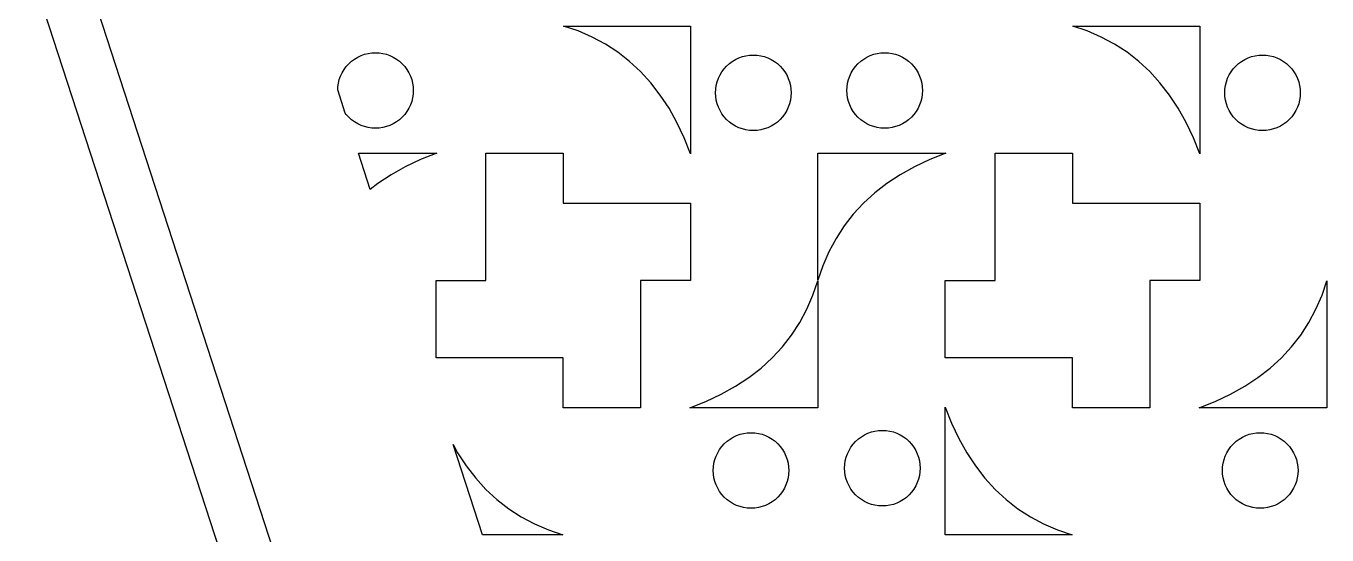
# Model space of a CAD drawing. Header units: metres. Extents: x 20 to 1108, y 20 to 485.
# Drawn here: x 346 to 422.6, y 399.7 to 429.7 of the extents above; entities that cross this region are included whole.
import ezdxf

# ---------------------------------------------------------------- set-up
doc = ezdxf.new("R2010")
doc.units = ezdxf.units.M

msp = doc.modelspace()

# ---------------------------------------------------------------- linework, layer by layer
for p, q in [((404.463, 253.826), (329.463, 484.652)), ((332.617, 484.652), (407.617, 253.826)), ((378.49, 429.359), (377.635, 429.65)), ((377.635, 429.65), (385.115, 429.65)), ((379.316, 429), (378.49, 429.359)), ((385.115, 429.65), (385.115, 422.11)), ((408.489, 429.359), (407.635, 429.65)), ((407.635, 429.65), (415.115, 429.65)), ((409.316, 429), (408.489, 429.359)), ((415.115, 429.65), (415.115, 422.11)), ((380.097, 428.583), (379.316, 429)), ((380.833, 428.104), (380.097, 428.583)), ((410.097, 428.583), (409.316, 429)), ((410.833, 428.104), (410.097, 428.583)), ((365.317, 427.704), (365.504, 427.817)), ((365.504, 427.817), (365.702, 427.909)), ((365.702, 427.909), (365.908, 427.984)), ((365.908, 427.984), (366.12, 428.036)), ((366.12, 428.036), (366.336, 428.069)), ((366.336, 428.069), (366.555, 428.079)), ((366.555, 428.079), (366.773, 428.069)), ((366.773, 428.069), (366.99, 428.036)), ((366.99, 428.036), (367.201, 427.984)), ((367.201, 427.984), (367.407, 427.909)), ((367.407, 427.909), (367.605, 427.817)), ((367.605, 427.817), (367.792, 427.704)), ((381.526, 427.565), (380.833, 428.104)), ((387.767, 427.68), (387.965, 427.774)), ((387.965, 427.774), (388.17, 427.847)), ((388.17, 427.847), (388.383, 427.901)), ((388.383, 427.901), (388.599, 427.932)), ((388.599, 427.932), (388.817, 427.943)), ((388.817, 427.943), (389.035, 427.932)), ((389.035, 427.932), (389.252, 427.901)), ((389.252, 427.901), (389.463, 427.847)), ((389.463, 427.847), (389.669, 427.774)), ((389.669, 427.774), (389.867, 427.68)), ((395.317, 427.704), (395.504, 427.817)), ((395.504, 427.817), (395.702, 427.909)), ((395.702, 427.909), (395.908, 427.984)), ((395.908, 427.984), (396.12, 428.036)), ((396.12, 428.036), (396.336, 428.069)), ((396.336, 428.069), (396.555, 428.079)), ((396.555, 428.079), (396.773, 428.069)), ((396.773, 428.069), (396.99, 428.036)), ((396.99, 428.036), (397.201, 427.984)), ((397.201, 427.984), (397.407, 427.909)), ((397.407, 427.909), (397.605, 427.817)), ((397.605, 427.817), (397.792, 427.704)), ((411.526, 427.565), (410.833, 428.104)), ((417.767, 427.68), (417.965, 427.774)), ((417.965, 427.774), (418.17, 427.847)), ((418.17, 427.847), (418.383, 427.901)), ((418.383, 427.901), (418.599, 427.932)), ((418.599, 427.932), (418.817, 427.943)), ((418.817, 427.943), (419.035, 427.932)), ((419.035, 427.932), (419.252, 427.901)), ((419.252, 427.901), (419.463, 427.847)), ((419.463, 427.847), (419.669, 427.774)), ((419.669, 427.774), (419.867, 427.68)), ((364.59, 426.902), (364.702, 427.089)), ((364.702, 427.089), (364.832, 427.266)), ((364.832, 427.266), (364.98, 427.427)), ((364.98, 427.427), (365.142, 427.573)), ((365.142, 427.573), (365.317, 427.704)), ((367.792, 427.704), (367.968, 427.573)), ((367.968, 427.573), (368.13, 427.427)), ((368.13, 427.427), (368.277, 427.266)), ((368.277, 427.266), (368.407, 427.089)), ((368.407, 427.089), (368.519, 426.902)), ((382.173, 426.964), (381.526, 427.565)), ((382.776, 426.305), (382.173, 426.964)), ((386.853, 426.766), (386.965, 426.953)), ((386.965, 426.953), (387.095, 427.128)), ((387.095, 427.128), (387.242, 427.291)), ((387.242, 427.291), (387.404, 427.438)), ((387.404, 427.438), (387.578, 427.568)), ((387.578, 427.568), (387.767, 427.68)), ((389.867, 427.68), (390.054, 427.568)), ((390.054, 427.568), (390.231, 427.438)), ((390.231, 427.438), (390.392, 427.29)), ((390.392, 427.29), (390.538, 427.128)), ((390.538, 427.128), (390.669, 426.952)), ((390.669, 426.952), (390.782, 426.766)), ((394.59, 426.902), (394.702, 427.089)), ((394.702, 427.089), (394.832, 427.266)), ((394.832, 427.266), (394.98, 427.427)), ((394.98, 427.427), (395.142, 427.573)), ((395.142, 427.573), (395.317, 427.704)), ((397.792, 427.704), (397.968, 427.573)), ((397.968, 427.573), (398.13, 427.427)), ((398.13, 427.427), (398.277, 427.266)), ((398.277, 427.266), (398.407, 427.089)), ((398.407, 427.089), (398.519, 426.902)), ((412.173, 426.964), (411.526, 427.565)), ((412.776, 426.305), (412.173, 426.964)), ((416.853, 426.766), (416.965, 426.953)), ((416.965, 426.953), (417.095, 427.128)), ((417.095, 427.128), (417.242, 427.291)), ((417.242, 427.291), (417.404, 427.438)), ((417.404, 427.438), (417.578, 427.568)), ((417.578, 427.568), (417.767, 427.68)), ((419.867, 427.68), (420.054, 427.568)), ((420.054, 427.568), (420.231, 427.438)), ((420.231, 427.438), (420.392, 427.29)), ((420.392, 427.29), (420.538, 427.128)), ((420.538, 427.128), (420.669, 426.952)), ((420.669, 426.952), (420.782, 426.766)), ((364.338, 426.07), (364.37, 426.287)), ((364.37, 426.287), (364.423, 426.498)), ((364.423, 426.498), (364.496, 426.704)), ((364.496, 426.704), (364.59, 426.902)), ((368.519, 426.902), (368.613, 426.704)), ((368.613, 426.704), (368.687, 426.498)), ((368.687, 426.498), (368.74, 426.286)), ((368.74, 426.286), (368.772, 426.07)), ((383.334, 425.584), (382.776, 426.305)), ((386.632, 426.151), (386.685, 426.362)), ((386.685, 426.362), (386.759, 426.569)), ((386.759, 426.569), (386.853, 426.766)), ((390.782, 426.766), (390.874, 426.568)), ((390.874, 426.568), (390.949, 426.362)), ((390.949, 426.362), (391.001, 426.15)), ((394.338, 426.07), (394.37, 426.287)), ((394.37, 426.287), (394.423, 426.498)), ((394.423, 426.498), (394.496, 426.704)), ((394.496, 426.704), (394.59, 426.902)), ((398.519, 426.902), (398.613, 426.704)), ((398.613, 426.704), (398.687, 426.498)), ((398.687, 426.498), (398.74, 426.286)), ((398.74, 426.286), (398.772, 426.07)), ((413.334, 425.584), (412.776, 426.305)), ((416.632, 426.151), (416.685, 426.362)), ((416.685, 426.362), (416.759, 426.569)), ((416.759, 426.569), (416.853, 426.766)), ((420.782, 426.766), (420.874, 426.568)), ((420.874, 426.568), (420.949, 426.362)), ((420.949, 426.362), (421.001, 426.15)), ((364.329, 425.887), (364.338, 426.07)), ((364.774, 424.518), (364.329, 425.887)), ((368.771, 425.633), (368.74, 425.417)), ((368.782, 425.852), (368.771, 425.633)), ((368.772, 426.07), (368.782, 425.852)), ((383.848, 424.802), (383.334, 425.584)), ((386.59, 425.715), (386.6, 425.934)), ((386.6, 425.497), (386.59, 425.715)), ((386.6, 425.934), (386.632, 426.151)), ((386.632, 425.281), (386.6, 425.497)), ((391.001, 426.15), (391.034, 425.934)), ((391.034, 425.497), (391.001, 425.28)), ((391.034, 425.934), (391.044, 425.715)), ((391.044, 425.715), (391.034, 425.497)), ((394.327, 425.852), (394.338, 426.07)), ((394.338, 425.634), (394.327, 425.852)), ((394.369, 425.418), (394.338, 425.634)), ((394.423, 425.205), (394.369, 425.418)), ((398.771, 425.633), (398.74, 425.417)), ((398.782, 425.852), (398.771, 425.633)), ((398.772, 426.07), (398.782, 425.852)), ((413.848, 424.802), (413.334, 425.584)), ((416.59, 425.715), (416.6, 425.934)), ((416.6, 425.497), (416.59, 425.715)), ((416.6, 425.934), (416.632, 426.151)), ((416.632, 425.281), (416.6, 425.497)), ((421.001, 426.15), (421.034, 425.934)), ((421.034, 425.497), (421.001, 425.28)), ((421.034, 425.934), (421.044, 425.715)), ((421.044, 425.715), (421.034, 425.497)), ((368.519, 424.802), (368.407, 424.614)), ((368.613, 425), (368.519, 424.802)), ((368.687, 425.205), (368.613, 425)), ((368.74, 425.417), (368.687, 425.205)), ((384.317, 423.96), (383.848, 424.802)), ((386.685, 425.069), (386.632, 425.281)), ((386.759, 424.863), (386.685, 425.069)), ((386.853, 424.665), (386.759, 424.863)), ((386.964, 424.478), (386.853, 424.665)), ((390.782, 424.665), (390.669, 424.478)), ((390.874, 424.863), (390.782, 424.665)), ((390.949, 425.069), (390.874, 424.863)), ((391.001, 425.28), (390.949, 425.069)), ((394.496, 425), (394.423, 425.205)), ((394.59, 424.802), (394.496, 425)), ((394.702, 424.614), (394.59, 424.802)), ((398.519, 424.802), (398.407, 424.614)), ((398.613, 425), (398.519, 424.802)), ((398.687, 425.205), (398.613, 425)), ((398.74, 425.417), (398.687, 425.205)), ((414.317, 423.96), (413.848, 424.802)), ((416.685, 425.069), (416.632, 425.281)), ((416.759, 424.863), (416.685, 425.069)), ((416.853, 424.665), (416.759, 424.863)), ((416.964, 424.478), (416.853, 424.665)), ((420.782, 424.665), (420.669, 424.478)), ((420.874, 424.863), (420.782, 424.665)), ((420.949, 425.069), (420.874, 424.863)), ((421.001, 425.28), (420.949, 425.069)), ((364.832, 424.439), (364.774, 424.518)), ((364.979, 424.277), (364.832, 424.439)), ((365.142, 424.13), (364.979, 424.277)), ((365.317, 424), (365.142, 424.13)), ((365.504, 423.888), (365.317, 424)), ((365.702, 423.794), (365.504, 423.888)), ((367.605, 423.888), (367.407, 423.794)), ((367.792, 424), (367.605, 423.888)), ((367.968, 424.13), (367.792, 424)), ((368.13, 424.277), (367.968, 424.13)), ((368.277, 424.439), (368.13, 424.277)), ((368.407, 424.614), (368.277, 424.439)), ((384.741, 423.058), (384.317, 423.96)), ((387.095, 424.302), (386.964, 424.478)), ((387.242, 424.141), (387.095, 424.302)), ((387.404, 423.993), (387.242, 424.141)), ((387.578, 423.863), (387.404, 423.993)), ((390.231, 423.993), (390.054, 423.863)), ((390.392, 424.141), (390.231, 423.993)), ((390.538, 424.302), (390.392, 424.141)), ((390.669, 424.478), (390.538, 424.302)), ((394.832, 424.439), (394.702, 424.614)), ((394.979, 424.277), (394.832, 424.439)), ((395.142, 424.13), (394.979, 424.277)), ((395.317, 424), (395.142, 424.13)), ((395.504, 423.888), (395.317, 424)), ((395.702, 423.794), (395.504, 423.888)), ((397.605, 423.888), (397.407, 423.794)), ((397.792, 424), (397.605, 423.888)), ((397.968, 424.13), (397.792, 424)), ((398.13, 424.277), (397.968, 424.13)), ((398.277, 424.439), (398.13, 424.277)), ((398.407, 424.614), (398.277, 424.439)), ((414.741, 423.058), (414.317, 423.96)), ((417.095, 424.302), (416.964, 424.478)), ((417.242, 424.141), (417.095, 424.302)), ((417.404, 423.993), (417.242, 424.141)), ((417.578, 423.863), (417.404, 423.993)), ((420.231, 423.993), (420.054, 423.863)), ((420.392, 424.141), (420.231, 423.993)), ((420.538, 424.302), (420.392, 424.141)), ((420.669, 424.478), (420.538, 424.302)), ((365.908, 423.72), (365.702, 423.794)), ((366.119, 423.667), (365.908, 423.72)), ((366.336, 423.635), (366.119, 423.667)), ((366.555, 423.625), (366.336, 423.635)), ((366.773, 423.635), (366.555, 423.625)), ((366.989, 423.667), (366.773, 423.635)), ((367.201, 423.72), (366.989, 423.667)), ((367.407, 423.794), (367.201, 423.72)), ((387.767, 423.751), (387.578, 423.863)), ((387.965, 423.657), (387.767, 423.751)), ((388.17, 423.583), (387.965, 423.657)), ((388.382, 423.53), (388.17, 423.583)), ((388.598, 423.499), (388.382, 423.53)), ((388.817, 423.488), (388.598, 423.499)), ((389.035, 423.498), (388.817, 423.488)), ((389.251, 423.53), (389.035, 423.498)), ((389.463, 423.583), (389.251, 423.53)), ((389.669, 423.657), (389.463, 423.583)), ((389.867, 423.751), (389.669, 423.657)), ((390.054, 423.863), (389.867, 423.751)), ((395.908, 423.72), (395.702, 423.794)), ((396.119, 423.667), (395.908, 423.72)), ((396.336, 423.635), (396.119, 423.667)), ((396.555, 423.625), (396.336, 423.635)), ((396.773, 423.635), (396.555, 423.625)), ((396.989, 423.667), (396.773, 423.635)), ((397.201, 423.72), (396.989, 423.667)), ((397.407, 423.794), (397.201, 423.72)), ((417.767, 423.751), (417.578, 423.863)), ((417.965, 423.657), (417.767, 423.751)), ((418.17, 423.583), (417.965, 423.657)), ((418.382, 423.53), (418.17, 423.583)), ((418.598, 423.499), (418.382, 423.53)), ((418.817, 423.488), (418.598, 423.499)), ((419.035, 423.498), (418.817, 423.488)), ((419.251, 423.53), (419.035, 423.498)), ((419.463, 423.583), (419.251, 423.53)), ((419.669, 423.657), (419.463, 423.583)), ((419.867, 423.751), (419.669, 423.657)), ((420.054, 423.863), (419.867, 423.751)), ((385.115, 422.11), (384.741, 423.058)), ((415.115, 422.11), (414.741, 423.058)), ((365.543, 422.15), (370.16, 422.15)), ((366.236, 420.02), (365.543, 422.15)), ((369.212, 421.776), (368.31, 421.352)), ((370.16, 422.15), (369.212, 421.776)), ((373.061, 414.65), (373.061, 422.15)), ((373.061, 422.15), (377.615, 422.15)), ((377.615, 422.15), (377.615, 419.209)), ((392.62, 422.15), (400.16, 422.15)), ((392.62, 414.67), (392.62, 422.15)), ((399.212, 421.776), (398.31, 421.352)), ((400.16, 422.15), (399.212, 421.776)), ((403.061, 414.65), (403.061, 422.15)), ((403.061, 422.15), (407.615, 422.15)), ((407.615, 422.15), (407.615, 419.209)), ((367.468, 420.883), (366.686, 420.369)), ((368.31, 421.352), (367.468, 420.883)), ((397.468, 420.883), (396.686, 420.369)), ((398.31, 421.352), (397.468, 420.883)), ((366.686, 420.369), (366.236, 420.02)), ((396.686, 420.369), (395.965, 419.811)), ((395.965, 419.811), (395.306, 419.208)), ((377.615, 419.209), (385.115, 419.209)), ((385.115, 419.209), (385.115, 414.655)), ((394.705, 418.561), (394.166, 417.868)), ((395.306, 419.208), (394.705, 418.561)), ((407.615, 419.209), (415.115, 419.209)), ((415.115, 419.209), (415.115, 414.655)), ((394.166, 417.868), (393.687, 417.132)), ((393.687, 417.132), (393.27, 416.351)), ((393.27, 416.351), (392.911, 415.525)), ((392.911, 415.525), (392.62, 414.67)), ((370.12, 410.096), (370.12, 414.65)), ((370.12, 414.65), (373.061, 414.65)), ((385.115, 414.655), (382.174, 414.655)), ((382.174, 414.655), (382.174, 407.155)), ((392.324, 413.78), (392.615, 414.635)), ((392.615, 414.635), (392.615, 407.155)), ((400.12, 410.096), (400.12, 414.65)), ((400.12, 414.65), (403.061, 414.65)), ((415.115, 414.655), (412.174, 414.655)), ((412.174, 414.655), (412.174, 407.155)), ((422.324, 413.78), (422.615, 414.635)), ((422.615, 414.635), (422.615, 407.155)), ((391.965, 412.954), (392.324, 413.78)), ((421.965, 412.954), (422.324, 413.78)), ((391.548, 412.173), (391.965, 412.954)), ((421.548, 412.173), (421.965, 412.954)), ((391.069, 411.437), (391.548, 412.173)), ((421.069, 411.437), (421.548, 412.173)), ((390.53, 410.744), (391.069, 411.437)), ((420.53, 410.744), (421.069, 411.437)), ((377.62, 410.096), (370.12, 410.096)), ((377.62, 407.155), (377.62, 410.096)), ((389.27, 409.494), (389.929, 410.097)), ((389.929, 410.097), (390.53, 410.744)), ((407.62, 410.096), (400.12, 410.096)), ((407.62, 407.155), (407.62, 410.096)), ((419.27, 409.494), (419.929, 410.097)), ((419.929, 410.097), (420.53, 410.744)), ((388.549, 408.936), (389.27, 409.494)), ((418.549, 408.936), (419.27, 409.494)), ((387.767, 408.422), (388.549, 408.936)), ((417.767, 408.422), (418.549, 408.936)), ((386.023, 407.529), (386.925, 407.953)), ((386.925, 407.953), (387.767, 408.422)), ((416.023, 407.529), (416.925, 407.953)), ((416.925, 407.953), (417.767, 408.422)), ((382.174, 407.155), (377.62, 407.155)), ((385.075, 407.155), (386.023, 407.529)), ((392.615, 407.155), (385.075, 407.155)), ((400.12, 399.655), (400.12, 407.195)), ((400.12, 407.195), (400.494, 406.247)), ((412.174, 407.155), (407.62, 407.155)), ((415.075, 407.155), (416.023, 407.529)), ((422.615, 407.155), (415.075, 407.155)), ((387.63, 405.417), (387.828, 405.511)), ((387.828, 405.511), (388.034, 405.585)), ((388.034, 405.585), (388.246, 405.638)), ((388.246, 405.638), (388.462, 405.67)), ((388.462, 405.67), (388.68, 405.68)), ((388.68, 405.68), (388.899, 405.67)), ((388.899, 405.67), (389.116, 405.638)), ((389.116, 405.638), (389.327, 405.585)), ((389.327, 405.585), (389.533, 405.511)), ((389.533, 405.511), (389.731, 405.417)), ((395.181, 405.442), (395.368, 405.554)), ((395.368, 405.554), (395.566, 405.648)), ((395.566, 405.648), (395.772, 405.722)), ((395.772, 405.722), (395.984, 405.775)), ((395.984, 405.775), (396.2, 405.807)), ((396.2, 405.807), (396.418, 405.817)), ((396.418, 405.817), (396.637, 405.806)), ((396.637, 405.806), (396.853, 405.775)), ((396.853, 405.775), (397.065, 405.722)), ((397.065, 405.722), (397.27, 405.648)), ((397.27, 405.648), (397.468, 405.554)), ((397.468, 405.554), (397.657, 405.442)), ((400.494, 406.247), (400.918, 405.345)), ((417.63, 405.417), (417.828, 405.511)), ((417.828, 405.511), (418.034, 405.585)), ((418.034, 405.585), (418.246, 405.638)), ((418.246, 405.638), (418.462, 405.67)), ((418.462, 405.67), (418.68, 405.68)), ((418.68, 405.68), (418.899, 405.67)), ((418.899, 405.67), (419.116, 405.638)), ((419.116, 405.638), (419.327, 405.585)), ((419.327, 405.585), (419.533, 405.511)), ((419.533, 405.511), (419.731, 405.417)), ((372.852, 399.655), (371.123, 404.978)), ((371.123, 404.978), (371.387, 404.503)), ((386.828, 404.692), (386.958, 404.866)), ((386.958, 404.866), (387.106, 405.028)), ((387.106, 405.028), (387.267, 405.175)), ((387.267, 405.175), (387.443, 405.305)), ((387.443, 405.305), (387.63, 405.417)), ((389.731, 405.417), (389.918, 405.305)), ((389.918, 405.305), (390.093, 405.175)), ((390.093, 405.175), (390.256, 405.028)), ((390.256, 405.028), (390.403, 404.866)), ((390.403, 404.866), (390.533, 404.691)), ((394.453, 404.64), (394.566, 404.827)), ((394.566, 404.827), (394.697, 405.003)), ((394.697, 405.003), (394.843, 405.165)), ((394.843, 405.165), (395.004, 405.312)), ((395.004, 405.312), (395.181, 405.442)), ((397.657, 405.442), (397.831, 405.312)), ((397.831, 405.312), (397.993, 405.164)), ((397.993, 405.164), (398.14, 405.003)), ((398.14, 405.003), (398.271, 404.827)), ((398.271, 404.827), (398.382, 404.64)), ((400.918, 405.345), (401.387, 404.503)), ((416.828, 404.692), (416.958, 404.866)), ((416.958, 404.866), (417.106, 405.028)), ((417.106, 405.028), (417.267, 405.175)), ((417.267, 405.175), (417.443, 405.305)), ((417.443, 405.305), (417.63, 405.417)), ((419.731, 405.417), (419.918, 405.305)), ((419.918, 405.305), (420.093, 405.175)), ((420.093, 405.175), (420.256, 405.028)), ((420.256, 405.028), (420.403, 404.866)), ((420.403, 404.866), (420.533, 404.691)), ((371.387, 404.503), (371.901, 403.721)), ((386.495, 403.888), (386.548, 404.1)), ((386.548, 404.1), (386.622, 404.306)), ((386.622, 404.306), (386.716, 404.503)), ((386.716, 404.503), (386.828, 404.692)), ((390.533, 404.691), (390.645, 404.503)), ((390.645, 404.503), (390.739, 404.305)), ((390.739, 404.305), (390.812, 404.1)), ((390.812, 404.1), (390.866, 403.887)), ((394.201, 403.808), (394.234, 404.025)), ((394.234, 404.025), (394.286, 404.236)), ((394.286, 404.236), (394.361, 404.443)), ((394.361, 404.443), (394.453, 404.64)), ((398.382, 404.64), (398.476, 404.442)), ((398.476, 404.442), (398.55, 404.236)), ((398.55, 404.236), (398.603, 404.024)), ((398.603, 404.024), (398.635, 403.808)), ((401.387, 404.503), (401.901, 403.721)), ((416.495, 403.888), (416.548, 404.1)), ((416.548, 404.1), (416.622, 404.306)), ((416.622, 404.306), (416.716, 404.503)), ((416.716, 404.503), (416.828, 404.692)), ((420.533, 404.691), (420.645, 404.503)), ((420.645, 404.503), (420.739, 404.305)), ((420.739, 404.305), (420.812, 404.1)), ((420.812, 404.1), (420.866, 403.887)), ((371.901, 403.721), (372.459, 403)), ((386.453, 403.453), (386.464, 403.672)), ((386.463, 403.235), (386.453, 403.453)), ((386.495, 403.019), (386.463, 403.235)), ((386.464, 403.672), (386.495, 403.888)), ((390.866, 403.887), (390.897, 403.671)), ((390.897, 403.235), (390.866, 403.018)), ((390.897, 403.671), (390.908, 403.453)), ((390.908, 403.453), (390.897, 403.235)), ((394.191, 403.59), (394.201, 403.808)), ((394.201, 403.371), (394.191, 403.59)), ((394.234, 403.155), (394.201, 403.371)), ((398.635, 403.371), (398.603, 403.154)), ((398.635, 403.808), (398.645, 403.59)), ((398.645, 403.59), (398.635, 403.371)), ((401.901, 403.721), (402.459, 403)), ((416.453, 403.453), (416.464, 403.672)), ((416.463, 403.235), (416.453, 403.453)), ((416.495, 403.019), (416.463, 403.235)), ((416.464, 403.672), (416.495, 403.888)), ((420.866, 403.887), (420.897, 403.671)), ((420.897, 403.235), (420.866, 403.018)), ((420.897, 403.671), (420.908, 403.453)), ((420.908, 403.453), (420.897, 403.235)), ((372.459, 403), (373.062, 402.341)), ((386.548, 402.807), (386.495, 403.019)), ((386.622, 402.601), (386.548, 402.807)), ((386.716, 402.403), (386.622, 402.601)), ((390.739, 402.601), (390.645, 402.403)), ((390.812, 402.807), (390.739, 402.601)), ((390.866, 403.018), (390.812, 402.807)), ((394.286, 402.943), (394.234, 403.155)), ((394.361, 402.737), (394.286, 402.943)), ((394.453, 402.539), (394.361, 402.737)), ((394.566, 402.353), (394.453, 402.539)), ((398.382, 402.539), (398.271, 402.353)), ((398.476, 402.737), (398.382, 402.539)), ((398.55, 402.943), (398.476, 402.737)), ((398.603, 403.154), (398.55, 402.943)), ((402.459, 403), (403.062, 402.341)), ((416.548, 402.807), (416.495, 403.019)), ((416.622, 402.601), (416.548, 402.807)), ((416.716, 402.403), (416.622, 402.601)), ((420.739, 402.601), (420.645, 402.403)), ((420.812, 402.807), (420.739, 402.601)), ((420.866, 403.018), (420.812, 402.807)), ((373.062, 402.341), (373.709, 401.74)), ((373.709, 401.74), (374.402, 401.201)), ((386.828, 402.216), (386.716, 402.403)), ((386.958, 402.039), (386.828, 402.216)), ((387.105, 401.878), (386.958, 402.039)), ((387.267, 401.732), (387.105, 401.878)), ((387.443, 401.601), (387.267, 401.732)), ((390.093, 401.732), (389.918, 401.601)), ((390.256, 401.878), (390.093, 401.732)), ((390.403, 402.039), (390.256, 401.878)), ((390.533, 402.216), (390.403, 402.039)), ((390.645, 402.403), (390.533, 402.216)), ((394.697, 402.177), (394.566, 402.353)), ((394.843, 402.015), (394.697, 402.177)), ((395.004, 401.867), (394.843, 402.015)), ((395.181, 401.737), (395.004, 401.867)), ((395.368, 401.625), (395.181, 401.737)), ((397.657, 401.737), (397.468, 401.625)), ((397.831, 401.867), (397.657, 401.737)), ((397.993, 402.015), (397.831, 401.867)), ((398.14, 402.177), (397.993, 402.015)), ((398.271, 402.353), (398.14, 402.177)), ((403.062, 402.341), (403.709, 401.74)), ((403.709, 401.74), (404.402, 401.201)), ((416.828, 402.216), (416.716, 402.403)), ((416.958, 402.039), (416.828, 402.216)), ((417.105, 401.878), (416.958, 402.039)), ((417.267, 401.732), (417.105, 401.878)), ((417.443, 401.601), (417.267, 401.732)), ((420.093, 401.732), (419.918, 401.601)), ((420.256, 401.878), (420.093, 401.732)), ((420.403, 402.039), (420.256, 401.878)), ((420.533, 402.216), (420.403, 402.039)), ((420.645, 402.403), (420.533, 402.216)), ((374.402, 401.201), (375.138, 400.722)), ((387.63, 401.488), (387.443, 401.601)), ((387.828, 401.396), (387.63, 401.488)), ((388.034, 401.321), (387.828, 401.396)), ((388.245, 401.269), (388.034, 401.321)), ((388.462, 401.236), (388.245, 401.269)), ((388.68, 401.226), (388.462, 401.236)), ((388.899, 401.236), (388.68, 401.226)), ((389.115, 401.269), (388.899, 401.236)), ((389.327, 401.321), (389.115, 401.269)), ((389.533, 401.396), (389.327, 401.321)), ((389.731, 401.488), (389.533, 401.396)), ((389.918, 401.601), (389.731, 401.488)), ((395.566, 401.531), (395.368, 401.625)), ((395.772, 401.458), (395.566, 401.531)), ((395.983, 401.404), (395.772, 401.458)), ((396.2, 401.373), (395.983, 401.404)), ((396.418, 401.362), (396.2, 401.373)), ((396.636, 401.373), (396.418, 401.362)), ((396.852, 401.404), (396.636, 401.373)), ((397.065, 401.458), (396.852, 401.404)), ((397.27, 401.531), (397.065, 401.458)), ((397.468, 401.625), (397.27, 401.531)), ((404.402, 401.201), (405.138, 400.722)), ((417.63, 401.488), (417.443, 401.601)), ((417.828, 401.396), (417.63, 401.488)), ((418.034, 401.321), (417.828, 401.396)), ((418.245, 401.269), (418.034, 401.321)), ((418.462, 401.236), (418.245, 401.269)), ((418.68, 401.226), (418.462, 401.236)), ((418.899, 401.236), (418.68, 401.226)), ((419.115, 401.269), (418.899, 401.236)), ((419.327, 401.321), (419.115, 401.269)), ((419.533, 401.396), (419.327, 401.321)), ((419.731, 401.488), (419.533, 401.396)), ((419.918, 401.601), (419.731, 401.488)), ((375.138, 400.722), (375.919, 400.305)), ((375.919, 400.305), (376.745, 399.946)), ((405.138, 400.722), (405.919, 400.305)), ((405.919, 400.305), (406.746, 399.946)), ((377.6, 399.655), (372.852, 399.655)), ((376.745, 399.946), (377.6, 399.655)), ((407.6, 399.655), (400.12, 399.655)), ((406.746, 399.946), (407.6, 399.655))]:
    msp.add_line(p, q)

doc.saveas('drawing.dxf')
